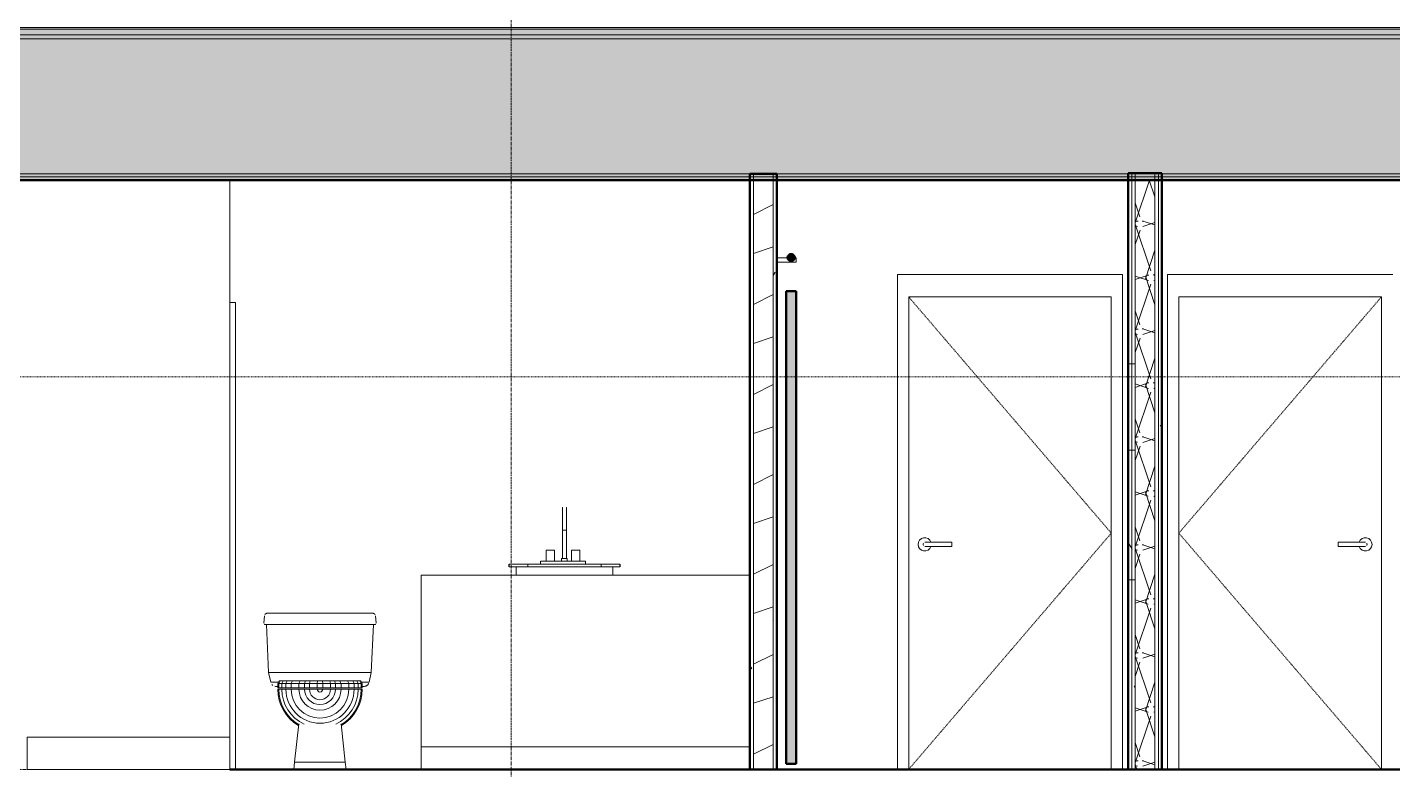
# Model space of a CAD drawing. Header units: inches. Extents: x -4168 to 1833, y -300 to 637.
# Drawn here: x -2913.3 to -2670.7, y 135.9 to 267.9 of the extents above; entities that cross this region are included whole.
import ezdxf

# ---------------------------------------------------------------- set-up
doc = ezdxf.new("R2010")
doc.units = ezdxf.units.IN
doc.header["$MEASUREMENT"] = 0
for name, pattern in [('Aligning Line 1_8_', [0.25, 0.125, -0.125]), ('Dash 1_16_', [0.125, 0.0625, -0.0625]), ('Grid Line 1_2_', [0.875, 0.5, -0.125, 0.125, -0.125])]:
    doc.linetypes.add(name, pattern=pattern)
for name, color, linetype, lineweight in [('0-1', 7, 'Continuous', 5), ('0-2', 7, 'Continuous', 13), ('0-3', 55, 'Continuous', 9), ('A-DOOR-2', 135, 'Continuous', 13), ('A-DOOR-3', 10, 'Continuous', 50), ('A-DOOR-4', 250, 'Continuous', 9), ('A-DOOR-8', 250, 'Dash 1_16_', 9), ('A-DOOR-FRAM-1', 250, 'Continuous', 9), ('A-FLOR-1', 8, 'Continuous', 5), ('A-FLOR-2', 31, 'Continuous', 5), ('A-FLOR-3', 251, 'Continuous', 5), ('A-FLOR-7', 192, 'Continuous', 50), ('A-FLOR-LEVL-1', 51, 'Grid Line 1_2_', 9), ('A-FLOR-MCUT', 51, 'Continuous', 13), ('A-FLOR-PATT-1', 8, 'Continuous', 9), ('A-WALL-1', 10, 'Continuous', 50), ('A-WALL-2', 7, 'Continuous', 13), ('A-WALL-3', 135, 'Continuous', 13), ('A-WALL-PATT-1', 250, 'Continuous', 9), ('A-WALL-PATT-2', 253, 'Continuous', 9), ('G-ANNO-SYMB', 111, 'Aligning Line 1_8_', 9), ('I-WALL-1', 10, 'Continuous', 50), ('I-WALL-2', 135, 'Continuous', 13), ('P-SANR-FIXT-1', 55, 'Continuous', 9), ('Q-CASE-1', 55, 'Continuous', 9), ('S-GRID-1', 1, 'Grid Line 1_2_', 9)]:
    doc.layers.add(name, color=color, linetype=linetype, lineweight=lineweight)
pattern_1 = [(0, (-3769.654, 146.633), (30.72, 7.68), [1.267, -21.773, 1.267, -21.773, -122.88]), (0, (-3769.654, 146.633), (30.72, 7.68), [-46.08, 1.267, -44.813, 1.267, -21.773, -53.76]), (0, (-3769.654, 146.633), (30.72, 7.68), [-115.2, 1.267, -14.093, 1.267, -37.133]), (120, (-3758.134, 150.473), (-22.011075, 22.7643), [1.267, -21.773, 1.267, -21.773, -122.88]), (120, (-3758.134, 150.473), (-22.011075, 22.7643), [-46.08, 1.267, -44.813, 1.267, -21.773, -53.76]), (120, (-3758.134, 150.473), (-22.011075, 22.7643), [-115.2, 1.267, -14.093, 1.267, -37.133]), (240, (-3754.294, 165.833), (-8.708925, -30.4443), [1.267, -21.773, 1.267, -21.773, -122.88]), (240, (-3754.294, 165.833), (-8.708925, -30.4443), [-46.08, 1.267, -44.813, 1.267, -21.773, -53.76]), (240, (-3754.294, 165.833), (-8.708925, -30.4443), [-115.2, 1.267, -14.093, 1.267, -37.133])]

# ---------------------------------------------------------------- blocks, each defined once
blk = doc.blocks.new('M_Sink Vanity-Square - 500 x 440mm-1352614-BUILDING SECTION - NORTH_SOUTH THRU PARKING RAMP - LOOKING WEST')
at = {"layer": 'P-SANR-FIXT-1'}
for p, q in [((-2818.25, 314.39), (-2818.25, 314.4)), ((-2818.25, 313.19), (-2818.25, 305.5)), ((-2817.5, 314.41), (-2817.5, 314.39)), ((-2817.5, 305.5), (-2817.5, 313.19)), ((-2818.25, 311.87), (-2818.25, 310.5)), ((-2817.5, 310.5), (-2817.5, 311.87)), ((-2817.88, 310.5), (-2818.24, 310.5)), ((-2817.51, 310.5), (-2817.88, 310.5)), ((-2821.13, 307), (-2821.13, 304.99)), ((-2821.13, 307), (-2819.63, 307)), ((-2819.63, 304.99), (-2819.63, 307)), ((-2816.63, 307), (-2816.63, 304.99)), ((-2816.63, 307), (-2815.13, 307)), ((-2815.13, 304.99), (-2815.13, 307)), ((-2827.75, 304.5), (-2827.75, 304)), ((-2827.72, 304.5), (-2824.4, 304.5)), ((-2827.72, 304), (-2827.72, 304.5)), ((-2824.4, 304), (-2827.72, 304)), ((-2826.47, 304), (-2826.47, 302.5)), ((-2824.4, 304.5), (-2811.36, 304.5)), ((-2824.4, 304.5), (-2824.4, 304)), ((-2811.36, 304), (-2824.4, 304)), ((-2822.13, 304.99), (-2822.13, 304.5)), ((-2822.11, 304.99), (-2821.38, 304.99)), ((-2821.38, 304.99), (-2820.38, 304.99)), ((-2820.38, 304.99), (-2815.88, 304.99)), ((-2818.38, 305.5), (-2818.38, 304.99)), ((-2818.38, 305.5), (-2817.38, 305.5)), ((-2817.38, 304.99), (-2817.38, 305.5)), ((-2815.88, 304.99), (-2814.88, 304.99)), ((-2814.88, 304.99), (-2814.15, 304.99)), ((-2814.13, 304.5), (-2814.13, 304.99)), ((-2811.36, 304.5), (-2808.03, 304.5)), ((-2811.36, 304), (-2811.36, 304.5)), ((-2808.03, 304), (-2811.36, 304)), ((-2809.28, 302.5), (-2809.28, 304)), ((-2808.03, 304), (-2808.03, 304.5)), ((-2808, 304), (-2808, 304.5))]:
    blk.add_line(p, q, dxfattribs=at)
at = {"layer": 'P-SANR-FIXT-1', "flags": 128}
for points in [[(-2818.25, 314.43), (-2818.24, 314.45), (-2818.24, 314.46), (-2818.24, 314.48), (-2818.23, 314.49), (-2818.23, 314.51), (-2818.22, 314.52), (-2818.22, 314.53), (-2818.21, 314.55), (-2818.2, 314.56), (-2818.19, 314.57)], [(-2818.25, 314.37), (-2818.25, 314.37), (-2818.25, 314.37), (-2818.25, 314.36), (-2818.25, 314.34), (-2818.25, 314.33), (-2818.25, 314.3), (-2818.25, 314.28), (-2818.25, 314.25), (-2818.25, 314.21), (-2818.25, 314.18), (-2818.25, 314.14), (-2818.25, 314.09), (-2818.25, 314.04), (-2818.25, 313.99), (-2818.25, 313.94), (-2818.25, 313.88), (-2818.25, 313.82), (-2818.25, 313.75), (-2818.25, 313.69), (-2818.25, 313.62), (-2818.25, 313.54), (-2818.25, 313.47), (-2818.25, 313.39), (-2818.25, 313.31), (-2818.25, 313.23), (-2818.25, 313.14), (-2818.25, 313.05), (-2818.25, 312.96), (-2818.25, 312.87), (-2818.25, 312.78), (-2818.25, 312.69), (-2818.25, 312.59), (-2818.25, 312.5), (-2818.25, 312.4), (-2818.25, 312.3), (-2818.25, 312.2), (-2818.25, 312.1), (-2818.25, 312), (-2818.25, 311.9), (-2818.25, 311.87)], [(-2818.25, 313.19), (-2818.25, 313.23), (-2818.25, 313.28), (-2818.25, 313.33), (-2818.25, 313.38), (-2818.25, 313.42), (-2818.25, 313.47), (-2818.25, 313.52), (-2818.25, 313.56), (-2818.25, 313.61), (-2818.25, 313.65), (-2818.25, 313.69), (-2818.25, 313.74), (-2818.25, 313.78), (-2818.25, 313.82), (-2818.25, 313.86), (-2818.25, 313.9), (-2818.25, 313.93), (-2818.25, 313.97), (-2818.25, 314.01), (-2818.25, 314.04), (-2818.25, 314.07), (-2818.25, 314.1), (-2818.25, 314.13), (-2818.25, 314.16)], [(-2817.56, 314.58), (-2817.55, 314.56), (-2817.55, 314.55), (-2817.54, 314.54), (-2817.53, 314.52), (-2817.53, 314.51), (-2817.52, 314.5), (-2817.52, 314.48), (-2817.51, 314.47), (-2817.51, 314.45), (-2817.51, 314.44), (-2817.51, 314.42)], [(-2817.5, 311.87), (-2817.5, 311.97), (-2817.5, 312.07), (-2817.5, 312.17), (-2817.5, 312.27), (-2817.5, 312.37), (-2817.5, 312.47), (-2817.5, 312.57), (-2817.5, 312.66), (-2817.5, 312.76), (-2817.5, 312.85), (-2817.5, 312.94), (-2817.5, 313.03), (-2817.5, 313.12), (-2817.5, 313.2), (-2817.5, 313.29), (-2817.5, 313.37), (-2817.5, 313.45), (-2817.5, 313.52), (-2817.5, 313.6), (-2817.5, 313.67), (-2817.5, 313.74), (-2817.5, 313.8), (-2817.5, 313.86), (-2817.5, 313.92), (-2817.5, 313.98), (-2817.5, 314.03), (-2817.5, 314.08), (-2817.5, 314.13), (-2817.5, 314.17), (-2817.5, 314.21), (-2817.5, 314.24), (-2817.5, 314.27), (-2817.5, 314.3), (-2817.5, 314.32), (-2817.5, 314.34), (-2817.5, 314.35), (-2817.5, 314.36), (-2817.5, 314.37), (-2817.5, 314.37), (-2817.5, 314.37)], [(-2817.5, 314.14), (-2817.5, 314.11), (-2817.5, 314.08), (-2817.5, 314.05), (-2817.5, 314.01), (-2817.5, 313.98), (-2817.5, 313.94), (-2817.5, 313.91), (-2817.5, 313.87), (-2817.5, 313.83), (-2817.5, 313.79), (-2817.5, 313.75), (-2817.5, 313.7), (-2817.5, 313.66), (-2817.5, 313.62), (-2817.5, 313.57), (-2817.5, 313.53), (-2817.5, 313.48), (-2817.5, 313.44), (-2817.5, 313.39), (-2817.5, 313.34), (-2817.5, 313.3), (-2817.5, 313.25), (-2817.5, 313.2), (-2817.5, 313.19)]]:
    blk.add_lwpolyline(points, dxfattribs=at)
blk = doc.blocks.new('Toilet-Domestic-3D - Toilet-Domestic-3D-1372870-BUILDING SECTION - NORTH_SOUTH THRU PARKING RAMP - LOOKING WEST')
at = {"layer": 'P-SANR-FIXT-1'}
for p, q in [((-2871.19, 295.29), (-2871.3, 294.02)), ((-2870.82, 293.75), (-2870.44, 285.25)), ((-2870.32, 295.75), (-2869.82, 295.75)), ((-2870.32, 295.75), (-2869.82, 295.75)), ((-2868.78, 295.75), (-2868.07, 295.75)), ((-2868.78, 295.75), (-2868.07, 295.75)), ((-2855.07, 295.75), (-2867.57, 295.75)), ((-2867.57, 293.75), (-2855.07, 293.75)), ((-2855.07, 295.75), (-2852.83, 295.75)), ((-2855.07, 295.75), (-2852.83, 295.75)), ((-2852.21, 285.25), (-2851.82, 293.75)), ((-2851.35, 294.02), (-2851.46, 295.29)), ((-2870.44, 285.25), (-2870.08, 283.49)), ((-2870.44, 285.25), (-2867.57, 285.25)), ((-2867.57, 285.25), (-2855.07, 285.25)), ((-2855.07, 285.25), (-2852.21, 285.25)), ((-2852.57, 283.49), (-2852.21, 285.25)), ((-2870.08, 283.49), (-2868.72, 283.49)), ((-2868.57, 283.75), (-2868.82, 283.24)), ((-2868.82, 283.25), (-2868.65, 283.25)), ((-2868.82, 283.25), (-2868.82, 282.5)), ((-2868.65, 283.24), (-2868.82, 283.24)), ((-2868.65, 282.5), (-2868.82, 282.5)), ((-2868.82, 282.25), (-2868.65, 282.25)), ((-2868.4, 283.75), (-2868.65, 283.24)), ((-2868.65, 283.25), (-2868.11, 283.25)), ((-2868.65, 283.25), (-2868.65, 282.5)), ((-2868.11, 283.24), (-2868.65, 283.24)), ((-2868.11, 282.5), (-2868.65, 282.5)), ((-2868.65, 282.25), (-2868.11, 282.25)), ((-2868.57, 283.75), (-2868.4, 283.75)), ((-2868.4, 283.75), (-2867.87, 283.75)), ((-2867.87, 283.75), (-2868.11, 283.24)), ((-2868.11, 283.25), (-2867.38, 283.25)), ((-2867.38, 283.24), (-2868.11, 283.24)), ((-2868.11, 283.24), (-2868.11, 282.5)), ((-2867.38, 282.5), (-2868.11, 282.5)), ((-2868.11, 282.25), (-2867.38, 282.25)), ((-2867.87, 283.75), (-2867.15, 283.75)), ((-2867.15, 283.75), (-2867.38, 283.24)), ((-2867.38, 283.25), (-2866.45, 283.25)), ((-2867.38, 283.25), (-2867.38, 282.5)), ((-2866.45, 283.24), (-2867.38, 283.24)), ((-2866.45, 282.5), (-2867.38, 282.5)), ((-2867.38, 282.25), (-2866.45, 282.25)), ((-2867.15, 283.75), (-2866.23, 283.75)), ((-2866.23, 283.75), (-2866.45, 283.24)), ((-2866.45, 283.25), (-2865.06, 283.25)), ((-2865.06, 283.24), (-2866.45, 283.24)), ((-2866.45, 283.24), (-2866.45, 282.5)), ((-2865.06, 282.5), (-2866.45, 282.5)), ((-2866.45, 282.25), (-2865.06, 282.25)), ((-2866.23, 283.75), (-2864.87, 283.75)), ((-2864.87, 283.75), (-2865.06, 283.25)), ((-2865.06, 283.25), (-2864.06, 283.25)), ((-2865.06, 283.25), (-2865.06, 282.5)), ((-2864.06, 283.24), (-2865.06, 283.24)), ((-2864.06, 282.5), (-2865.06, 282.5)), ((-2865.06, 282.25), (-2864.06, 282.25)), ((-2864.87, 283.75), (-2863.91, 283.75)), ((-2863.91, 283.75), (-2864.06, 283.25)), ((-2864.06, 283.25), (-2863.2, 283.25)), ((-2864.06, 283.25), (-2864.06, 282.5)), ((-2863.2, 283.24), (-2864.06, 283.24)), ((-2863.2, 282.5), (-2864.06, 282.5)), ((-2864.06, 282.25), (-2863.2, 282.25)), ((-2863.91, 283.75), (-2863.09, 283.75)), ((-2863.09, 283.75), (-2863.2, 283.25)), ((-2863.2, 283.25), (-2861.82, 283.25)), ((-2863.2, 283.25), (-2863.2, 282.5)), ((-2861.82, 283.24), (-2863.2, 283.24)), ((-2861.82, 282.5), (-2863.2, 282.5)), ((-2863.2, 282.25), (-2861.82, 282.25)), ((-2863.09, 283.75), (-2861.78, 283.75)), ((-2861.78, 283.75), (-2861.82, 283.25)), ((-2861.82, 283.25), (-2860.82, 283.25)), ((-2860.82, 283.24), (-2861.82, 283.24)), ((-2861.82, 283.24), (-2861.82, 282.5)), ((-2860.82, 282.5), (-2861.82, 282.5)), ((-2861.82, 282.25), (-2861.32, 282.25)), ((-2861.78, 283.75), (-2860.87, 283.75)), ((-2861.32, 282.25), (-2860.82, 282.25)), ((-2860.87, 283.75), (-2859.56, 283.75)), ((-2860.87, 283.75), (-2860.82, 283.25)), ((-2860.82, 283.25), (-2859.45, 283.25)), ((-2860.82, 283.25), (-2860.82, 282.5)), ((-2859.45, 283.24), (-2860.82, 283.24)), ((-2859.45, 282.5), (-2860.82, 282.5)), ((-2860.82, 282.25), (-2859.45, 282.25)), ((-2859.56, 283.75), (-2858.74, 283.75)), ((-2859.56, 283.75), (-2859.45, 283.25)), ((-2859.45, 283.25), (-2858.58, 283.25)), ((-2858.58, 283.24), (-2859.45, 283.24)), ((-2859.45, 283.24), (-2859.45, 282.5)), ((-2858.58, 282.5), (-2859.45, 282.5)), ((-2859.45, 282.25), (-2858.58, 282.25)), ((-2858.74, 283.75), (-2857.78, 283.75)), ((-2858.74, 283.75), (-2858.59, 283.25)), ((-2858.58, 283.25), (-2857.59, 283.25)), ((-2858.58, 283.25), (-2858.58, 282.5)), ((-2857.58, 283.24), (-2858.58, 283.24)), ((-2857.58, 282.5), (-2858.58, 282.5)), ((-2858.58, 282.25), (-2857.58, 282.25)), ((-2857.78, 283.75), (-2856.41, 283.75)), ((-2857.78, 283.75), (-2857.59, 283.25)), ((-2857.58, 283.25), (-2856.2, 283.25)), ((-2856.2, 283.24), (-2857.58, 283.24)), ((-2857.58, 283.24), (-2857.58, 282.5)), ((-2856.2, 282.5), (-2857.58, 282.5)), ((-2857.58, 282.25), (-2856.2, 282.25)), ((-2856.41, 283.75), (-2855.5, 283.75)), ((-2856.41, 283.75), (-2856.2, 283.24)), ((-2856.2, 283.25), (-2855.26, 283.25)), ((-2855.26, 283.24), (-2856.2, 283.24)), ((-2856.2, 283.24), (-2856.2, 282.5)), ((-2855.26, 282.5), (-2856.2, 282.5)), ((-2856.2, 282.25), (-2855.26, 282.25)), ((-2855.5, 283.75), (-2854.77, 283.75)), ((-2855.5, 283.75), (-2855.26, 283.24)), ((-2855.26, 283.25), (-2854.54, 283.25)), ((-2855.26, 283.25), (-2855.26, 282.5)), ((-2854.54, 283.24), (-2855.26, 283.24)), ((-2854.54, 282.5), (-2855.26, 282.5)), ((-2855.26, 282.25), (-2854.54, 282.25)), ((-2854.77, 283.75), (-2854.25, 283.75)), ((-2854.77, 283.75), (-2854.54, 283.24)), ((-2854.54, 283.25), (-2854, 283.25)), ((-2854.54, 283.25), (-2854.54, 282.5)), ((-2854, 283.24), (-2854.54, 283.24)), ((-2854, 282.5), (-2854.54, 282.5)), ((-2854.54, 282.25), (-2854, 282.25)), ((-2854.25, 283.75), (-2854.07, 283.75)), ((-2854.25, 283.75), (-2854, 283.24)), ((-2854.07, 283.75), (-2853.82, 283.24)), ((-2854, 283.25), (-2853.82, 283.25)), ((-2853.82, 283.24), (-2854, 283.24)), ((-2854, 283.24), (-2854, 282.5)), ((-2853.82, 282.5), (-2854, 282.5)), ((-2854, 282.25), (-2853.82, 282.25)), ((-2853.93, 283.49), (-2852.57, 283.49)), ((-2853.82, 283.25), (-2853.82, 282.5)), ((-2865.07, 276.12), (-2865.82, 269.25)), ((-2856.82, 269.25), (-2857.57, 276.12)), ((-2865.82, 269.25), (-2865.96, 268)), ((-2865.6, 269.25), (-2865.82, 269.25)), ((-2865.82, 269.25), (-2865.6, 269.25)), ((-2864.96, 269.25), (-2865.6, 269.25)), ((-2865.6, 269.25), (-2861.32, 269.25)), ((-2863.97, 269.25), (-2864.96, 269.25)), ((-2862.71, 269.25), (-2863.97, 269.25)), ((-2861.32, 269.25), (-2862.71, 269.25)), ((-2859.93, 269.25), (-2861.32, 269.25)), ((-2861.32, 269.25), (-2859.93, 269.25)), ((-2858.68, 269.25), (-2859.93, 269.25)), ((-2859.93, 269.25), (-2858.68, 269.25)), ((-2857.68, 269.25), (-2858.68, 269.25)), ((-2858.68, 269.25), (-2857.68, 269.25)), ((-2857.04, 269.25), (-2857.68, 269.25)), ((-2857.68, 269.25), (-2857.04, 269.25)), ((-2856.82, 269.25), (-2857.04, 269.25)), ((-2857.04, 269.25), (-2856.82, 269.25)), ((-2856.69, 268), (-2856.82, 269.25))]:
    blk.add_line(p, q, dxfattribs=at)
at = {"layer": 'P-SANR-FIXT-1', "flags": 128}
for points in [[(-2871.05, 293.75), (-2871.05, 293.75), (-2871.04, 293.75), (-2871.03, 293.75), (-2871.01, 293.75), (-2870.98, 293.75), (-2870.95, 293.75), (-2870.92, 293.75), (-2870.87, 293.75), (-2870.83, 293.75), (-2870.78, 293.75), (-2870.72, 293.75), (-2870.66, 293.75), (-2870.59, 293.75), (-2870.52, 293.75), (-2870.44, 293.75), (-2870.36, 293.75), (-2870.28, 293.75), (-2870.19, 293.75), (-2870.09, 293.75), (-2870, 293.75), (-2869.89, 293.75), (-2869.79, 293.75), (-2869.68, 293.75), (-2869.57, 293.75), (-2869.45, 293.75), (-2869.33, 293.75), (-2869.21, 293.75), (-2869.09, 293.75), (-2868.96, 293.75), (-2868.83, 293.75), (-2868.7, 293.75), (-2868.57, 293.75), (-2868.44, 293.75), (-2868.3, 293.75), (-2868.16, 293.75), (-2868.03, 293.75), (-2867.89, 293.75), (-2867.75, 293.75), (-2867.61, 293.75), (-2867.57, 293.75)], [(-2867.57, 295.75), (-2867.7, 295.75), (-2867.82, 295.75), (-2867.95, 295.75), (-2868.07, 295.75), (-2868.19, 295.75), (-2868.31, 295.75), (-2868.44, 295.75), (-2868.55, 295.75), (-2868.67, 295.75), (-2868.79, 295.75), (-2868.9, 295.75), (-2869.01, 295.75), (-2869.12, 295.75), (-2869.23, 295.75), (-2869.33, 295.75), (-2869.44, 295.75), (-2869.53, 295.75), (-2869.63, 295.75), (-2869.72, 295.75), (-2869.81, 295.75), (-2869.89, 295.75), (-2869.98, 295.75), (-2870.05, 295.75), (-2870.13, 295.75), (-2870.2, 295.75), (-2870.26, 295.75), (-2870.32, 295.75), (-2870.38, 295.75), (-2870.43, 295.75), (-2870.48, 295.75), (-2870.52, 295.75), (-2870.56, 295.75), (-2870.59, 295.75), (-2870.62, 295.75), (-2870.65, 295.75), (-2870.66, 295.75), (-2870.68, 295.75), (-2870.69, 295.75), (-2870.69, 295.75), (-2870.69, 295.75)], [(-2851.96, 295.75), (-2851.96, 295.75), (-2851.97, 295.75), (-2851.98, 295.75), (-2852, 295.75), (-2852.02, 295.75), (-2852.05, 295.75), (-2852.08, 295.75), (-2852.12, 295.75), (-2852.16, 295.75), (-2852.2, 295.75), (-2852.25, 295.75), (-2852.31, 295.75), (-2852.37, 295.75), (-2852.43, 295.75), (-2852.5, 295.75), (-2852.57, 295.75), (-2852.65, 295.75), (-2852.73, 295.75), (-2852.81, 295.75), (-2852.9, 295.75), (-2852.99, 295.75), (-2853.09, 295.75), (-2853.19, 295.75), (-2853.29, 295.75), (-2853.39, 295.75), (-2853.5, 295.75), (-2853.6, 295.75), (-2853.72, 295.75), (-2853.83, 295.75), (-2853.94, 295.75), (-2854.06, 295.75), (-2854.18, 295.75), (-2854.3, 295.75), (-2854.42, 295.75), (-2854.54, 295.75), (-2854.67, 295.75), (-2854.79, 295.75), (-2854.92, 295.75), (-2855.04, 295.75), (-2855.07, 295.75)], [(-2855.07, 293.75), (-2854.93, 293.75), (-2854.8, 293.75), (-2854.66, 293.75), (-2854.52, 293.75), (-2854.38, 293.75), (-2854.25, 293.75), (-2854.11, 293.75), (-2853.98, 293.75), (-2853.85, 293.75), (-2853.72, 293.75), (-2853.59, 293.75), (-2853.47, 293.75), (-2853.35, 293.75), (-2853.23, 293.75), (-2853.11, 293.75), (-2853, 293.75), (-2852.89, 293.75), (-2852.78, 293.75), (-2852.68, 293.75), (-2852.58, 293.75), (-2852.48, 293.75), (-2852.39, 293.75), (-2852.31, 293.75), (-2852.23, 293.75), (-2852.15, 293.75), (-2852.08, 293.75), (-2852.01, 293.75), (-2851.94, 293.75), (-2851.89, 293.75), (-2851.83, 293.75), (-2851.79, 293.75), (-2851.74, 293.75), (-2851.71, 293.75), (-2851.67, 293.75), (-2851.65, 293.75), (-2851.63, 293.75), (-2851.61, 293.75), (-2851.6, 293.75), (-2851.6, 293.75), (-2851.6, 293.75)], [(-2869.11, 282.75), (-2869.11, 282.75), (-2869.11, 282.75), (-2869.1, 282.75), (-2869.09, 282.75), (-2869.08, 282.75), (-2869.07, 282.75), (-2869.05, 282.75), (-2869.03, 282.75), (-2869.01, 282.75), (-2868.99, 282.75), (-2868.96, 282.75), (-2868.94, 282.75), (-2868.91, 282.75), (-2868.88, 282.75), (-2868.84, 282.75)], [(-2853.81, 282.75), (-2853.78, 282.75), (-2853.75, 282.75), (-2853.72, 282.75), (-2853.69, 282.75), (-2853.66, 282.75), (-2853.64, 282.75), (-2853.62, 282.75), (-2853.6, 282.75), (-2853.58, 282.75), (-2853.57, 282.75), (-2853.56, 282.75), (-2853.55, 282.75), (-2853.54, 282.75), (-2853.54, 282.75), (-2853.54, 282.75), (-2853.54, 282.75)]]:
    blk.add_lwpolyline(points, dxfattribs=at)
at = {"layer": 'P-SANR-FIXT-1'}
for radius, start, end in [(7.5, 180, 239.5183), (7.33, 180, 239.6408), (6.79, 180, 245.7328), (6.06, 180, 360), (5.13, 180, 360), (3.74, 180, 360), (2.74, 180, 360), (1.87, 180, 0), (0.5, 180, 0), (6.79, 294.2672, 360), (7.33, 300.3592, 360), (7.5, 300.4817, 360)]:
    blk.add_arc((-2861.32, 282.25), radius, start, end, dxfattribs=at)
for points, knots in [([(-2871.24, 293.83), (-2871.23, 293.83), (-2871.23, 293.82), (-2871.21, 293.81), (-2871.2, 293.8), (-2871.17, 293.78), (-2871.15, 293.77), (-2871.13, 293.76), (-2871.1, 293.75), (-2871.07, 293.75), (-2871.05, 293.75)], [-0.5, -0.5, -0.5, -0.5, -0.46875, -0.4375, -0.375, -0.3125, -0.25, -0.1875, -0.125, 0, 0, 0, 0]), ([(-2870.69, 295.75), (-2870.73, 295.75), (-2870.8, 295.74), (-2870.87, 295.72), (-2870.93, 295.69), (-2870.98, 295.66), (-2871.03, 295.62), (-2871.07, 295.57), (-2871.1, 295.54), (-2871.11, 295.52)], [-1, -1, -1, -1, -0.8333333, -0.75, -0.6666667, -0.5833333, -0.5, -0.4166667, -0.3333333, -0.3333333, -0.3333333, -0.3333333]), ([(-2851.54, 295.52), (-2851.55, 295.54), (-2851.58, 295.57), (-2851.62, 295.62), (-2851.67, 295.66), (-2851.72, 295.69), (-2851.78, 295.72), (-2851.85, 295.74), (-2851.92, 295.75), (-2851.96, 295.75)], [0.3333333, 0.3333333, 0.3333333, 0.3333333, 0.4166667, 0.5, 0.5833333, 0.6666667, 0.75, 0.8333333, 1, 1, 1, 1]), ([(-2851.6, 293.75), (-2851.58, 293.75), (-2851.55, 293.75), (-2851.52, 293.76), (-2851.5, 293.77), (-2851.47, 293.78), (-2851.45, 293.8), (-2851.43, 293.81), (-2851.42, 293.82), (-2851.42, 293.83), (-2851.41, 293.83)], [0, 0, 0, 0, 0.125, 0.1875, 0.25, 0.3125, 0.375, 0.4375, 0.46875, 0.5, 0.5, 0.5, 0.5]), ([(-2853.54, 282.75), (-2853.46, 282.75), (-2853.35, 282.76), (-2853.21, 282.8), (-2853.11, 282.84), (-2853.02, 282.89), (-2852.93, 282.96), (-2852.84, 283.03), (-2852.77, 283.11), (-2852.71, 283.19), (-2852.67, 283.25), (-2852.65, 283.28)], [0, 0, 0, 0, 0.1666667, 0.25, 0.3333333, 0.4166667, 0.5, 0.5833333, 0.6666667, 0.75, 0.8247452, 0.8247452, 0.8247452, 0.8247452])]:
    blk.add_open_spline(points, degree=3, knots=knots, dxfattribs=at)
for points in [[(-2869.88, 283.11), (-2869.85, 283.08), (-2869.81, 283.03), (-2869.75, 282.98), (-2869.72, 282.96)], [(-2869.33, 282.77), (-2869.26, 282.76), (-2869.19, 282.75), (-2869.11, 282.75)]]:
    blk.add_open_spline(points, degree=3, dxfattribs=at)
blk = doc.blocks.new('OD_CW_Base Cabinet - OD_CW_Base Cabinet-1913600-BUILDING SECTION - NORTH_SOUTH THRU PARKING RAMP - LOOKING WEST')
at = {"layer": 'Q-CASE-1'}
for p, q in [((-2843.32, 272), (-2843.32, 302.5)), ((-2784.92, 302.5), (-2843.32, 302.5)), ((-2843.32, 272), (-2784.92, 272)), ((-2843.32, 268), (-2843.32, 272))]:
    blk.add_line(p, q, dxfattribs=at)
blk = doc.blocks.new('Shower Base-3D - 36_ x 36_-1586087-BUILDING SECTION - NORTH_SOUTH THRU PARKING RAMP - LOOKING WEST')
at = {"layer": 'P-SANR-FIXT-1'}
for p, q in [((-2913.32, 273.75), (-2877.32, 273.75)), ((-2913.32, 273.75), (-2913.32, 268)), ((-2877.32, 273.75), (-2877.32, 268)), ((-2877.32, 268), (-2913.32, 268))]:
    blk.add_line(p, q, dxfattribs=at)
blk = doc.blocks.new('Interior_barn_door_18732 - Interior_barn_door_18732-V4-BUILDING SECTION - NORTH_SOUTH THRU PARKING RAMP - LOOKING WEST')
at = {"layer": 'A-DOOR-2'}
for points in [[(-2777.6, 358.37), (-2777.16, 358.56), (-2776.98, 359), (-2777.16, 359.44), (-2777.6, 359.62), (-2778.04, 359.44), (-2778.21, 358.96), (-2778.04, 358.56)], [(-2776.73, 269), (-2776.73, 353), (-2778.48, 353), (-2778.48, 269)]]:
    blk.add_hatch(color=256, dxfattribs=at).paths.add_polyline_path(points, flags=0)
for p, q in [((-2780.17, 358.96), (-2778.21, 358.96)), ((-2776.7, 358.15), (-2780.17, 358.15)), ((-2776.99, 358.96), (-2776.7, 358.96)), ((-2776.7, 358.15), (-2776.7, 358.96))]:
    blk.add_line(p, q, dxfattribs=at)
at = {"layer": 'A-DOOR-3'}
for p, q in [((-2776.73, 353), (-2778.48, 353)), ((-2778.48, 353), (-2778.48, 269)), ((-2776.73, 269), (-2776.73, 353)), ((-2778.48, 269), (-2776.73, 269))]:
    blk.add_line(p, q, dxfattribs=at)
for start, end in [(90, 270), (270, 90)]:
    blk.add_arc((-2777.6, 359), 0.625, start, end, dxfattribs=at)
blk = doc.blocks.new('Single-Flush - CLOSET-1720256-BUILDING SECTION - NORTH_SOUTH THRU PARKING RAMP - LOOKING WEST')
at = {"layer": 'A-DOOR-FRAM-1'}
for p, q in [((-2877.32, 351), (-2876.32, 351)), ((-2876.32, 351), (-2876.32, 268))]:
    blk.add_line(p, q, dxfattribs=at)
blk = doc.blocks.new('CTR - 1st Phase - Unit Layouts_rvt-1-BUILDING SECTION - NORTH_SOUTH THRU PARKING RAMP - LOOKING WEST')
at = {"layer": 'A-WALL-PATT-1'}
h = blk.add_hatch(dxfattribs=at)
h.set_pattern_fill('FP_1', color=256, style=0, pattern_type=2)
h.set_pattern_definition(pattern_1)
h.paths.add_polyline_path([(-2784.92, 136), (-2784.3, 136), (-2784.3, 240.75), (-2784.92, 240.75), (-2784.92, 140)], flags=0)
h = blk.add_hatch(dxfattribs=at)
h.set_pattern_fill('FP_1', color=256, style=0, pattern_type=2)
h.set_pattern_definition(pattern_1)
h.paths.add_polyline_path([(-2780.17, 136), (-2780.17, 240.75), (-2780.8, 240.75), (-2780.8, 136)], flags=0)
at = {"layer": 'A-WALL-PATT-2'}
h = blk.add_hatch(dxfattribs=at)
h.set_pattern_fill('FP_4', color=256, style=0, pattern_type=2)
h.set_pattern_definition([(216.87, (-3763.257, 162.627), (47.980943, 31.987086), [7.997, -71.971]), (206.565, (-3753.661, 157.829), (-15.993714, -15.994133), [17.881, -17.881]), (198.435, (-3753.661, 149.832), (-31.98674, -15.99388), [10.115, -40.461])])
h.paths.add_polyline_path([(-2780.8, 136), (-2780.8, 240.75), (-2784.3, 240.75), (-2784.3, 136)], flags=0)
at = {"layer": 'A-WALL-1'}
for p, q in [((-2784.92, 241.87), (-2784.92, 136)), ((-2780.17, 241.87), (-2784.92, 241.87)), ((-2780.17, 136), (-2780.17, 241.87)), ((-2784.92, 136), (-2780.17, 136))]:
    blk.add_line(p, q, dxfattribs=at)
at = {"layer": 'A-WALL-2'}
for p, q in [((-2784.3, 136), (-2784.3, 241.87)), ((-2780.8, 136), (-2780.8, 241.87))]:
    blk.add_line(p, q, dxfattribs=at)
at = {"layer": 'A-WALL-3'}
blk.add_line((-2877.32, 141.75), (-2877.32, 240.75), dxfattribs=at)
at = {"layer": '0-2'}
for name in ['Interior_barn_door_18732 - Interior_barn_door_18732-V4-BUILDING SECTION - NORTH_SOUTH THRU PARKING RAMP - LOOKING WEST', 'Single-Flush - CLOSET-1720256-BUILDING SECTION - NORTH_SOUTH THRU PARKING RAMP - LOOKING WEST', 'M_Sink Vanity-Square - 500 x 440mm-1352614-BUILDING SECTION - NORTH_SOUTH THRU PARKING RAMP - LOOKING WEST', 'OD_CW_Base Cabinet - OD_CW_Base Cabinet-1913600-BUILDING SECTION - NORTH_SOUTH THRU PARKING RAMP - LOOKING WEST', 'Toilet-Domestic-3D - Toilet-Domestic-3D-1372870-BUILDING SECTION - NORTH_SOUTH THRU PARKING RAMP - LOOKING WEST', 'Shower Base-3D - 36_ x 36_-1586087-BUILDING SECTION - NORTH_SOUTH THRU PARKING RAMP - LOOKING WEST']:
    blk.add_blockref(name, (0, -132), dxfattribs=at)
blk = doc.blocks.new('HOLLOW METAL - UNIT DOOR-1759144-BUILDING SECTION - NORTH_SOUTH THRU PARKING RAMP - LOOKING WEST')
at = {"layer": 'A-DOOR-4'}
for p, q in [((-2672.72, 352), (-2708.72, 352)), ((-2708.72, 352), (-2708.72, 268)), ((-2672.72, 268), (-2672.72, 352)), ((-2676.27, 308.39), (-2680.4, 308.39)), ((-2680.4, 308), (-2680.4, 308.39)), ((-2680.4, 307.61), (-2680.4, 308)), ((-2680.4, 307.61), (-2676.27, 307.61))]:
    blk.add_line(p, q, dxfattribs=at)
at = {"layer": 'A-DOOR-4', "flags": 128}
for points in [[(-2675.68, 308.39), (-2675.68, 308.39), (-2675.68, 308.39), (-2675.68, 308.39), (-2675.68, 308.39), (-2675.69, 308.39), (-2675.69, 308.39), (-2675.7, 308.39), (-2675.71, 308.39), (-2675.71, 308.39), (-2675.72, 308.39), (-2675.73, 308.39), (-2675.74, 308.39), (-2675.75, 308.39), (-2675.77, 308.39), (-2675.78, 308.39), (-2675.79, 308.39), (-2675.81, 308.39), (-2675.82, 308.39), (-2675.84, 308.39), (-2675.86, 308.39), (-2675.87, 308.39), (-2675.89, 308.39), (-2675.91, 308.39), (-2675.93, 308.39), (-2675.95, 308.39), (-2675.97, 308.39), (-2675.99, 308.39), (-2676.01, 308.39), (-2676.03, 308.39), (-2676.05, 308.39), (-2676.08, 308.39), (-2676.1, 308.39), (-2676.12, 308.39), (-2676.14, 308.39), (-2676.17, 308.39), (-2676.19, 308.39), (-2676.21, 308.39), (-2676.24, 308.39), (-2676.26, 308.39), (-2676.27, 308.39)], [(-2676.27, 307.61), (-2676.24, 307.61), (-2676.22, 307.61), (-2676.2, 307.61), (-2676.17, 307.61), (-2676.15, 307.61), (-2676.13, 307.61), (-2676.1, 307.61), (-2676.08, 307.61), (-2676.06, 307.61), (-2676.04, 307.61), (-2676.02, 307.61), (-2675.99, 307.61), (-2675.97, 307.61), (-2675.95, 307.61), (-2675.93, 307.61), (-2675.91, 307.61), (-2675.9, 307.61), (-2675.88, 307.61), (-2675.86, 307.61), (-2675.84, 307.61), (-2675.83, 307.61), (-2675.81, 307.61), (-2675.8, 307.61), (-2675.78, 307.61), (-2675.77, 307.61), (-2675.76, 307.61), (-2675.75, 307.61), (-2675.74, 307.61), (-2675.73, 307.61), (-2675.72, 307.61), (-2675.71, 307.61), (-2675.7, 307.61), (-2675.7, 307.61), (-2675.69, 307.61), (-2675.69, 307.61), (-2675.68, 307.61), (-2675.68, 307.61), (-2675.68, 307.61), (-2675.68, 307.61)]]:
    blk.add_lwpolyline(points, dxfattribs=at)
at = {"layer": 'A-DOOR-4'}
for centre, radius, start, end in [((-2675.58, 308), 1.18, 0, 160.3657), ((-2675.68, 308), 0.394, 75, 90), ((-2675.68, 308), 0.394, 0, 30), ((-2675.58, 308), 1.18, 199.5633, 0), ((-2675.68, 308), 0.394, 270, 285), ((-2675.68, 308), 0.394, 330, 0)]:
    blk.add_arc(centre, radius, start, end, dxfattribs=at)
at = {"layer": 'A-DOOR-8'}
for p, q in [((-2672.72, 352), (-2708.72, 310)), ((-2708.72, 310), (-2672.72, 268))]:
    blk.add_line(p, q, dxfattribs=at)
at = {"layer": 'A-DOOR-FRAM-1'}
for p, q in [((-2708.72, 352), (-2708.72, 268)), ((-2708.72, 352), (-2672.72, 352)), ((-2672.72, 352), (-2672.72, 268))]:
    blk.add_line(p, q, dxfattribs=at)
blk = doc.blocks.new('HOLLOW METAL - UNIT DOOR-1758958-BUILDING SECTION - NORTH_SOUTH THRU PARKING RAMP - LOOKING WEST')
at = {"layer": 'A-DOOR-4'}
for p, q in [((-2756.72, 352), (-2756.72, 268)), ((-2720.72, 352), (-2756.72, 352)), ((-2720.72, 268), (-2720.72, 352)), ((-2749.05, 308.39), (-2753.18, 308.39)), ((-2749.05, 308.39), (-2749.05, 308)), ((-2753.18, 307.61), (-2749.05, 307.61)), ((-2749.05, 308), (-2749.05, 307.61))]:
    blk.add_line(p, q, dxfattribs=at)
at = {"layer": 'A-DOOR-4', "flags": 128}
for points in [[(-2753.18, 308.39), (-2753.2, 308.39), (-2753.23, 308.39), (-2753.25, 308.39), (-2753.27, 308.39), (-2753.3, 308.39), (-2753.32, 308.39), (-2753.34, 308.39), (-2753.37, 308.39), (-2753.39, 308.39), (-2753.41, 308.39), (-2753.43, 308.39), (-2753.45, 308.39), (-2753.47, 308.39), (-2753.49, 308.39), (-2753.51, 308.39), (-2753.53, 308.39), (-2753.55, 308.39), (-2753.57, 308.39), (-2753.59, 308.39), (-2753.6, 308.39), (-2753.62, 308.39), (-2753.64, 308.39), (-2753.65, 308.39), (-2753.66, 308.39), (-2753.68, 308.39), (-2753.69, 308.39), (-2753.7, 308.39), (-2753.71, 308.39), (-2753.72, 308.39), (-2753.73, 308.39), (-2753.74, 308.39), (-2753.75, 308.39), (-2753.75, 308.39), (-2753.76, 308.39), (-2753.76, 308.39), (-2753.77, 308.39), (-2753.77, 308.39), (-2753.77, 308.39), (-2753.77, 308.39)], [(-2753.77, 307.61), (-2753.77, 307.61), (-2753.77, 307.61), (-2753.77, 307.61), (-2753.76, 307.61), (-2753.76, 307.61), (-2753.75, 307.61), (-2753.75, 307.61), (-2753.74, 307.61), (-2753.73, 307.61), (-2753.72, 307.61), (-2753.71, 307.61), (-2753.7, 307.61), (-2753.69, 307.61), (-2753.68, 307.61), (-2753.67, 307.61), (-2753.65, 307.61), (-2753.64, 307.61), (-2753.62, 307.61), (-2753.61, 307.61), (-2753.59, 307.61), (-2753.57, 307.61), (-2753.56, 307.61), (-2753.54, 307.61), (-2753.52, 307.61), (-2753.5, 307.61), (-2753.48, 307.61), (-2753.46, 307.61), (-2753.44, 307.61), (-2753.42, 307.61), (-2753.39, 307.61), (-2753.37, 307.61), (-2753.35, 307.61), (-2753.33, 307.61), (-2753.3, 307.61), (-2753.28, 307.61), (-2753.26, 307.61), (-2753.23, 307.61), (-2753.21, 307.61), (-2753.19, 307.61), (-2753.18, 307.61)]]:
    blk.add_lwpolyline(points, dxfattribs=at)
at = {"layer": 'A-DOOR-4'}
for centre, radius, start, end in [((-2753.87, 308), 1.18, 19.6343, 180), ((-2753.77, 308), 0.394, 150, 180), ((-2753.77, 308), 0.394, 90, 105), ((-2753.87, 308), 1.18, 180, 340.4367), ((-2753.77, 308), 0.394, 180, 210), ((-2753.77, 308), 0.394, 255, 270)]:
    blk.add_arc(centre, radius, start, end, dxfattribs=at)
at = {"layer": 'A-DOOR-8'}
for p, q in [((-2756.72, 352), (-2720.72, 310)), ((-2720.72, 310), (-2756.72, 268))]:
    blk.add_line(p, q, dxfattribs=at)
at = {"layer": 'A-DOOR-FRAM-1'}
for p, q in [((-2756.72, 268), (-2756.72, 352)), ((-2756.72, 352), (-2720.72, 352)), ((-2720.72, 268), (-2720.72, 352))]:
    blk.add_line(p, q, dxfattribs=at)
blk = doc.blocks.new('CTR - 1st Phase - Common Walls_rvt-1-BUILDING SECTION - NORTH_SOUTH THRU PARKING RAMP - LOOKING WEST')
at = {"layer": 'A-WALL-PATT-1'}
h = blk.add_hatch(dxfattribs=at)
h.set_pattern_fill('FP_1', color=256, style=0, pattern_type=2)
h.set_pattern_definition(pattern_1)
h.paths.add_polyline_path([(-2717.1, 136), (-2717.1, 240.75), (-2717.72, 240.75), (-2717.72, 136)], flags=0)
h = blk.add_hatch(dxfattribs=at)
h.set_pattern_fill('FP_1', color=256, style=0, pattern_type=2)
h.set_pattern_definition(pattern_1)
h.paths.add_polyline_path([(-2717.1, 136), (-2716.47, 136), (-2716.47, 240.75), (-2717.1, 240.75), (-2717.1, 160.23)], flags=0)
h = blk.add_hatch(dxfattribs=at)
h.set_pattern_fill('FP_1', color=256, style=0, pattern_type=2)
h.set_pattern_definition(pattern_1)
h.paths.add_polyline_path([(-2711.72, 136), (-2711.72, 240.75), (-2712.35, 240.75), (-2712.35, 136)], flags=0)
at = {"layer": 'A-WALL-PATT-2'}
h = blk.add_hatch(dxfattribs=at)
h.set_pattern_fill('FP_5', color=256, style=0, pattern_type=2)
h.set_pattern_definition([(161.57, (-3769.174, 147.113), (-3.8399538, -1.54e-05), [0, -27.322, 3.034, 0]), (18.43, (-3770.134, 147.113), (-3.8399538, 1.54e-05), [0, -27.322, 3.034, 0]), (108.43, (-3769.174, 147.113), (1.919622, -9.6005246), [9.106, -21.25]), (71.57, (-3770.134, 147.113), (1.919622, 9.6005246), [9.106, -21.25])])
h.paths.add_polyline_path([(-2712.97, 136), (-2712.97, 240.75), (-2716.47, 240.75), (-2716.47, 136)], flags=0)
at = {"layer": 'A-WALL-2'}
for p, q in [((-2717.1, 242), (-2717.1, 136)), ((-2716.47, 242), (-2716.47, 136)), ((-2712.97, 242), (-2712.97, 136)), ((-2712.35, 242), (-2712.35, 136))]:
    blk.add_line(p, q, dxfattribs=at)
at = {"layer": 'I-WALL-1'}
for p, q in [((-2717.72, 242), (-2717.72, 136)), ((-2711.72, 242), (-2717.72, 242)), ((-2711.72, 136), (-2711.72, 242)), ((-2717.72, 136), (-2711.72, 136))]:
    blk.add_line(p, q, dxfattribs=at)
at = {"layer": 'I-WALL-2'}
for p, q in [((-2758.72, 136), (-2758.72, 224)), ((-2758.72, 224), (-2718.72, 224)), ((-2718.72, 224), (-2718.72, 136)), ((-2710.72, 136), (-2710.72, 224)), ((-2710.72, 224), (-2670.72, 224))]:
    blk.add_line(p, q, dxfattribs=at)
at = {"layer": '0-3'}
for name in ['HOLLOW METAL - UNIT DOOR-1758958-BUILDING SECTION - NORTH_SOUTH THRU PARKING RAMP - LOOKING WEST', 'HOLLOW METAL - UNIT DOOR-1759144-BUILDING SECTION - NORTH_SOUTH THRU PARKING RAMP - LOOKING WEST']:
    blk.add_blockref(name, (0, -132), dxfattribs=at)

msp = doc.modelspace()

# ---------------------------------------------------------------- hatches: boundary and pattern name
at = {"layer": 'A-FLOR-1'}
h = msp.add_hatch(color=256, dxfattribs=at)
h.paths.add_polyline_path([(-3025.2671, 267.625), (-2076.1737, 267.625), (-2076.1737, 267.875), (-3407.6737, 267.875), (-3407.6737, 267.625), (-3027.9237, 267.625)], flags=0)
h.paths.add_polyline_path([(-3851.8487, 267.625), (-3479.2237, 267.625), (-3479.2237, 267.875), (-3852.4737, 267.875), (-3852.4737, 267.625)], flags=0)
at = {"layer": 'A-FLOR-2'}
h = msp.add_hatch(color=256, dxfattribs=at)
h.paths.add_polyline_path([(-3857.9737, 241.875), (-3479.2237, 241.875), (-3479.2237, 265.875), (-3857.9737, 265.875), (-3857.9737, 251.9215)], flags=0)
h.paths.add_polyline_path([(-2070.6737, 241.875), (-2070.6737, 265.875), (-3407.6737, 265.875), (-3407.6737, 241.875), (-2076.1737, 241.875)], flags=0)
at = {"layer": 'A-FLOR-3'}
h = msp.add_hatch(color=256, dxfattribs=at)
h.paths.add_polyline_path([(-3026.3473, 241.375), (-2306.1265, 241.375), (-2306.1265, 241.875), (-3077.7737, 241.875), (-3077.7737, 241.375), (-3059.0344, 241.375)], flags=0)
h.paths.add_polyline_path([(-3850.4245, 241.375), (-3680.8661, 241.375), (-3680.8661, 241.875), (-3851.8487, 241.875), (-3851.8487, 241.375), (-3850.715, 241.375)], flags=0)
h.paths.add_polyline_path([(-2079.7841, 241.375), (-2076.7987, 241.375), (-2076.7987, 241.875), (-2267.4966, 241.875), (-2267.4966, 241.375), (-2113.5514, 241.375)], flags=0)
h.paths.add_polyline_path([(-3677.3661, 241.375), (-3551.3596, 241.375), (-3551.3596, 241.875), (-3677.3661, 241.875), (-3677.3661, 241.6409)], flags=0)
h.paths.add_polyline_path([(-3547.8596, 241.375), (-3482.7237, 241.3797), (-3482.7237, 241.875), (-3547.8596, 241.875), (-3547.8596, 241.4671)], flags=0)
h.paths.add_polyline_path([(-3407.6737, 241.375), (-3132.8667, 241.375), (-3132.9517, 241.875), (-3407.6737, 241.875)], flags=0)
at = {"layer": 'A-FLOR-PATT-1'}
h = msp.add_hatch(dxfattribs=at)
h.set_pattern_fill('FP_2', color=256, style=0, pattern_type=2)
h.set_pattern_definition([(0, (-3769.654, 146.633), (15.36, 3.84), [1.267, -10.253, 1.267, -10.253, -61.44]), (0, (-3769.654, 146.633), (15.36, 3.84), [-23.04, 1.267, -21.773, 1.267, -10.253, -26.88]), (0, (-3769.654, 146.633), (15.36, 3.84), [-57.6, 1.267, -6.413, 1.267, -17.933]), (120, (-3763.894, 148.553), (-11.0055376, 11.38215), [1.267, -10.253, 1.267, -10.253, -61.44]), (120, (-3763.894, 148.553), (-11.0055376, 11.38215), [-23.04, 1.267, -21.773, 1.267, -10.253, -26.88]), (120, (-3763.894, 148.553), (-11.0055376, 11.38215), [-57.6, 1.267, -6.413, 1.267, -17.933]), (240, (-3761.974, 156.233), (-4.3544624, -15.22215), [1.267, -10.253, 1.267, -10.253, -61.44]), (240, (-3761.974, 156.233), (-4.3544624, -15.22215), [-23.04, 1.267, -21.773, 1.267, -10.253, -26.88]), (240, (-3761.974, 156.233), (-4.3544624, -15.22215), [-57.6, 1.267, -6.413, 1.267, -17.933])])
h.paths.add_polyline_path([(-3059.0344, 266.625), (-2076.1737, 266.625), (-2076.1737, 267.625), (-3407.6737, 267.625), (-3407.6737, 266.625), (-3063.9237, 266.625)], flags=0)
h.paths.add_polyline_path([(-3851.8487, 266.625), (-3479.2237, 266.625), (-3479.2237, 267.625), (-3852.4737, 267.625), (-3852.4737, 266.625)], flags=0)
h = msp.add_hatch(dxfattribs=at)
h.set_pattern_fill('FP_3', color=256, style=0, pattern_type=2)
h.set_pattern_definition([(0, (-3769.654, 146.633), (0, 4.798), []), (315, (-3769.654, 146.633), (4.7984266, 0), [6.786, -6.786]), (45, (-3769.654, 146.633), (4.7984266, 0), [6.786, -6.786])])
h.paths.add_polyline_path([(-2071.3423, 265.875), (-2070.6737, 265.875), (-2070.6737, 266.625), (-3407.6737, 266.625), (-3407.6737, 265.875), (-2076.1737, 265.875)], flags=0)
h.paths.add_polyline_path([(-3857.9737, 265.875), (-3479.2237, 265.875), (-3479.2237, 266.625), (-3857.9737, 266.625)], flags=0)
h = msp.add_hatch(dxfattribs=at)
h.set_pattern_fill('FP_1', color=256, style=0, pattern_type=2)
h.set_pattern_definition(pattern_1)
h.paths.add_polyline_path([(-2440.6685, 240.75), (-2306.1265, 240.75), (-2306.1265, 241.375), (-3077.7737, 241.375), (-3077.7737, 240.75), (-2448.9361, 240.75)], flags=0)
h.paths.add_polyline_path([(-3482.7237, 240.75), (-3482.7237, 241.375), (-3547.8596, 241.375), (-3547.8596, 240.75), (-3483.9737, 240.75)], flags=0)
h.paths.add_polyline_path([(-3207.3237, 240.75), (-3132.7605, 240.75), (-3132.8667, 241.375), (-3407.6737, 241.375), (-3407.6737, 240.75), (-3208.7265, 240.75)], flags=0)
h.paths.add_polyline_path([(-3705.4911, 240.75), (-3680.8661, 240.75), (-3680.8661, 241.375), (-3851.8487, 241.375), (-3851.8487, 240.75), (-3711.2411, 240.75)], flags=0)
h.paths.add_polyline_path([(-3676.7411, 240.75), (-3551.3596, 240.75), (-3551.3596, 241.375), (-3677.3661, 241.375), (-3677.3661, 240.75)], flags=0)
h.paths.add_polyline_path([(-2267.4966, 240.75), (-2076.7987, 240.75), (-2076.7987, 241.375), (-2267.4966, 241.375), (-2267.4966, 240.8396)], flags=0)

# ---------------------------------------------------------------- linework, layer by layer
at = {"layer": 'A-FLOR-7'}
for p, q in [((-3407.6737, 240.75), (-2076.7987, 240.75)), ((-2552.1237, 136), (-2877.3237, 136))]:
    msp.add_line(p, q, dxfattribs=at)
at = {"layer": 'A-FLOR-LEVL-1'}
msp.add_line((-4167.9645, 136), (-1814.099, 136), dxfattribs=at)
at = {"layer": 'A-FLOR-MCUT'}
for p, q in [((-2076.1737, 267.875), (-3407.6737, 267.875)), ((-2076.1737, 267.625), (-3407.6737, 267.625)), ((-2076.1737, 266.625), (-3407.6737, 266.625)), ((-2070.6737, 265.875), (-3407.6737, 265.875)), ((-2076.7987, 241.875), (-3407.6737, 241.875)), ((-2076.7987, 241.375), (-3407.6737, 241.375))]:
    msp.add_line(p, q, dxfattribs=at)
at = {"layer": 'G-ANNO-SYMB'}
msp.add_line((-1910.9479, 205.7608), (-4072.0519, 205.7608), dxfattribs=at)
at = {"layer": 'S-GRID-1'}
msp.add_line((-2827.3237, -159.8356), (-2827.3237, 470.5), dxfattribs=at)

# ---------------------------------------------------------------- block references
at = {"layer": '0-1'}
for name in ['CTR - 1st Phase - Common Walls_rvt-1-BUILDING SECTION - NORTH_SOUTH THRU PARKING RAMP - LOOKING WEST', 'CTR - 1st Phase - Unit Layouts_rvt-1-BUILDING SECTION - NORTH_SOUTH THRU PARKING RAMP - LOOKING WEST']:
    msp.add_blockref(name, (0, 0), dxfattribs=at)

doc.saveas('drawing.dxf')
